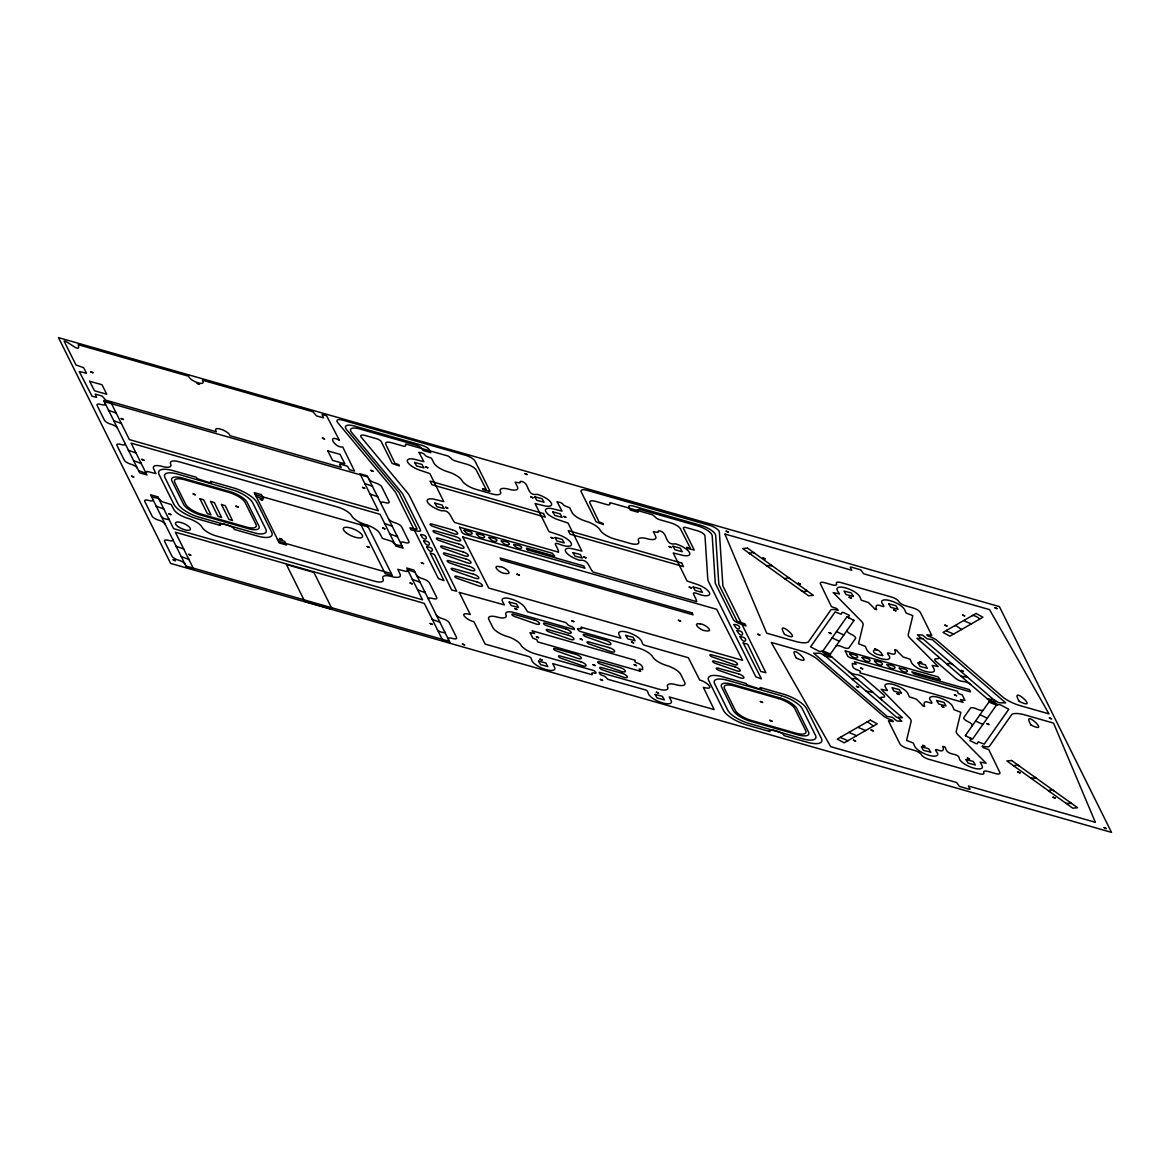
<?xml version="1.0" encoding="UTF-8"?>
<svg xmlns="http://www.w3.org/2000/svg" width="1170" height="1170" viewBox="0 0 1170 1170"><rect width="100%" height="100%" fill="white"/><g stroke="black" fill="none" stroke-linecap="round" stroke-linejoin="round"><path stroke-width="1.5" d="M391.394 573.651L278.489 541.374M858.634 680.019C858.356 678.512 849.61 677.722 852.901 679.77M960.76 676.099L967.488 677.24L966.464 676.275M866.005 691.104L872.761 692.289L871.738 691.324M953.36 665.013C953.14 663.448 944.234 662.659 947.641 664.721M389.844 533.944L397.551 536.767L397.156 536.065M853.866 620.67L853.047 619.866M417.631 589.899L425.339 592.722L424.944 592.02M965.513 735.33L966.42 736.208M420.132 582.221L412.337 579.428L412.805 580.188M830.466 653.971L824.557 651.631A2.94 0.995 23.9 0 0 821.325 651.222A2.94 0.995 23.9 0 1 818.093 650.798L810.576 646.82L835.146 611.881L841.113 614.235L842.151 612.305L843.409 612.495L849.435 615.435L848.192 617.307L849.961 618.418M988.884 702.088L994.807 704.413A2.94 0.995 23.9 0 0 998.039 704.823A2.94 0.995 23.9 0 1 1001.271 705.247L1008.774 709.254L984.233 744.164L978.252 741.809L977.213 743.74L975.97 743.55L969.886 740.566L971.188 738.709L969.491 737.641M183.748 548.993L175.983 546.185L176.451 546.931M392.301 526.281L384.55 523.473L385.018 524.233M133.643 460.702L141.351 463.539L140.883 462.779M161.431 516.657C161.899 518.427 169.913 520.533 168.816 518.837M372.484 486.281L364.718 483.473L365.157 484.248M437.478 629.884C437.96 631.712 446.136 633.687 444.863 632.049M113.782 420.717L121.49 423.555L121.095 422.838M163.888 509.009L156.166 506.171L156.605 506.946M369.983 493.959L377.691 496.782L377.223 496.036M136.1 453.053L128.378 450.216L128.817 450.991M181.277 556.657L188.999 559.479L188.531 558.719M439.905 622.235L432.183 619.413L432.651 620.173M116.196 413.083L108.488 410.246L108.956 411.006M725.049 534.047L851.818 570.273L850.181 567.143L851.058 567.026L860.784 569.892L863.635 573.783L989.527 609.614L1048.963 713.861L1020.372 705.7A20.943 7.137 23.9 0 1 1003.948 698.022L936.483 640.019A10.471 3.568 23.9 0 0 928.249 636.173C923.115 632.619 933.66 636.992 931.495 634.857L920.351 612.436A6.289 2.135 23.9 0 0 913.331 608.034L905.799 605.884A6.289 2.135 23.9 0 1 898.779 601.497A6.289 2.135 23.9 0 0 891.759 597.109L840.762 582.528A6.289 2.135 23.9 0 0 836.491 583.698A6.289 2.135 23.9 0 1 832.221 584.854L824.704 582.704A6.289 2.135 23.9 0 0 820.433 583.874L831.446 606.66L836.813 608.532L838.012 610.082M1095.164 822.247L968.424 786.021L970.062 789.106L969.184 789.267L959.458 786.401L956.607 782.511L830.715 746.665L771.279 642.432L799.87 650.593A20.943 7.137 23.9 0 1 816.294 658.271L883.759 716.274A10.471 3.568 23.9 0 0 891.993 720.12C897.01 724.04 886.524 719.023 888.747 721.437L899.891 743.857A6.289 2.135 23.9 0 0 906.911 748.244L914.443 750.409A6.289 2.135 23.9 0 1 921.463 754.796A6.289 2.135 23.9 0 0 928.483 759.184L979.48 773.765A6.289 2.135 23.9 0 0 983.751 772.595A6.289 2.135 23.9 0 1 988.021 771.439L995.538 773.589A6.289 2.135 23.9 0 0 999.809 772.419L988.767 749.575L983.429 747.762L982.244 746.241M837.808 610.272L837.53 610.243A10.471 3.568 23.9 0 0 830.905 609.833L808.251 642.081A20.943 7.137 23.9 0 1 795.278 641.35L766.686 633.175L724.961 534.178M982.332 746.036L982.829 746.08A10.471 3.568 23.9 0 0 989.337 746.445L1011.991 714.212A20.943 7.137 23.9 0 1 1024.964 714.943L1053.556 723.118L1095.281 822.115M843.921 635.047L836.506 631.61M832.104 637.869L839.387 641.292M987.275 718.175L979.992 714.738M975.59 721.012L982.873 724.435M841.025 736.895L840.981 737.729L847.957 740.771M961.608 629.533L956.124 625.701L954.647 625.745M873.537 726.058L868.052 722.226L866.575 722.27M858.707 726.775L858.663 727.594L865.624 730.592M979.217 619.398C981.44 618.813 972.943 614.382 972.328 615.61M964.475 620.115L964.431 620.948L971.363 623.888M946.793 630.25L946.749 631.083L953.711 634.067M855.767 736.179L855.811 735.345L848.879 732.391M256.362 496.811L263.601 498.873L261.51 494.676L254.27 492.614L279.279 542.953L286.518 545.03L284.661 541.3L277.422 539.238M750.058 553.878L749.4 553.556M770.606 564.7L771.834 565.753L766.335 565.68M785.333 579.15L784.675 578.814M805.867 589.972C809.859 591.859 801.333 591.991 801.114 590.484M1014.375 766.321L1013.556 765.926M1034.821 777.114L1036.05 778.167L1030.551 778.094M1049.636 791.593C1045.907 790.189 1053.19 789.077 1054.419 791.154M1070.097 802.386L1071.325 803.41L1065.826 803.366M920.176 638.498L921.404 638.484L917.47 634.813L922.516 635.076L927.02 638.776L932.329 639.668L1005.688 702.877L1000.072 702.819A2.94 0.995 23.9 0 1 996.255 701.225A2.94 0.995 23.9 0 0 992.438 699.616L987.231 698.753M899.189 717.546L897.975 717.502L901.88 721.246L896.761 720.939L892.344 717.268L887.035 716.376L813.691 653.196L819.307 653.226A2.94 0.995 23.9 0 1 823.124 654.82A2.94 0.995 23.9 0 0 826.941 656.428L832.148 657.291M784.529 578.726L788.244 577.688L790.203 578.74M749.268 553.454L752.983 552.43L754.942 553.468M1013.425 765.823L1017.198 764.844L1019.158 765.882M415.116 572.32L409.193 570.156A2.94 0.995 23.9 0 0 407.204 570.697A2.94 0.995 23.9 0 1 405.215 571.238L397.844 569.307L400.067 574.221A12.563 4.285 23.9 0 1 391.526 576.532A12.563 4.285 23.9 0 0 382.985 578.857A12.563 4.285 23.9 0 1 374.444 581.183L216.04 535.904A12.563 4.285 23.9 0 1 202 527.129A12.563 4.285 23.9 0 0 187.931 518.339A12.563 4.285 23.9 0 1 173.877 509.564L171.171 504.519L163.595 502.179A2.94 0.995 23.9 0 1 160.319 500.116A2.94 0.995 23.9 0 0 157.043 498.069L151.661 497.016M138.572 470.647L144.495 472.812A2.94 0.995 23.9 0 0 146.484 472.27A2.94 0.995 23.9 0 1 148.473 471.729L155.873 473.631L153.621 468.746A12.563 4.285 23.9 0 1 162.162 466.421A12.563 4.285 23.9 0 0 170.703 464.11A12.563 4.285 23.9 0 1 179.229 461.784L337.647 507.063A12.563 4.285 23.9 0 1 351.687 515.838A12.563 4.285 23.9 0 0 365.742 524.628A12.563 4.285 23.9 0 1 379.797 533.403L382.444 538.405L390.093 540.789A2.94 0.995 23.9 0 1 393.369 542.836A2.94 0.995 23.9 0 0 396.645 544.884L402.012 545.951M367.731 476.921L104.291 401.617M368.214 526.983L255.309 494.705M185.942 566.046L449.412 641.394M983.341 709.985A5.587 1.901 23.9 0 1 976.906 709.064A5.587 1.901 23.9 0 0 970.471 708.128L963.817 717.59A5.572 1.901 23.9 0 0 967.736 721.539L968.321 721.817A5.572 1.901 23.9 0 1 972.241 725.766M848.674 671.492A5.587 1.901 23.9 0 0 856.147 674.534A5.587 1.901 23.9 0 1 863.635 677.591L883.452 694.629A5.572 1.901 23.9 0 1 882.809 697.261L882.341 697.247A5.572 1.901 23.9 0 0 881.697 699.879M970.705 684.552A5.587 1.901 23.9 0 0 963.217 681.496A5.587 1.901 23.9 0 1 955.729 678.454L935.912 661.416A5.572 1.901 23.9 0 1 936.57 658.783L937.024 658.798A5.572 1.901 23.9 0 0 937.682 656.165M836.038 646.059A5.587 1.901 23.9 0 1 842.473 646.981A5.587 1.901 23.9 0 0 848.908 647.917L855.562 638.44A5.572 1.901 23.9 0 0 851.643 634.506L851.043 634.228A5.572 1.901 23.9 0 1 847.124 630.279M416.359 574.821A5.572 1.901 23.9 0 0 422.589 578.711L423.174 578.887A5.572 1.901 23.9 0 1 429.39 582.777L436.732 597.534A5.587 1.901 23.9 0 1 432.651 598.484A5.587 1.901 23.9 0 0 428.571 599.435M152.904 499.517A5.572 1.901 23.9 0 1 149.131 500.555L148.546 500.38A5.572 1.901 23.9 0 0 144.758 501.418L152.1 516.175A5.587 1.901 23.9 0 0 158.608 520.153A5.587 1.901 23.9 0 1 165.131 524.131M172.75 539.472A5.572 1.901 23.9 0 1 168.977 540.511L168.392 540.335A5.572 1.901 23.9 0 0 164.604 541.374L171.931 556.13A5.587 1.901 23.9 0 0 178.454 560.108A5.587 1.901 23.9 0 1 184.977 564.086M448.417 639.39A5.587 1.901 23.9 0 1 452.497 638.44A5.587 1.901 23.9 0 0 456.563 637.489L449.236 622.732A5.572 1.901 23.9 0 0 443.006 618.842L442.421 618.667A5.572 1.901 23.9 0 1 436.205 614.776M400.769 543.45A5.572 1.901 23.9 0 1 404.557 542.412L405.142 542.587A5.572 1.901 23.9 0 0 408.915 541.549L401.588 526.792A5.587 1.901 23.9 0 0 395.065 522.814A5.587 1.901 23.9 0 1 388.557 518.837M137.329 468.132A5.572 1.901 23.9 0 0 131.099 464.241L130.513 464.08A5.572 1.901 23.9 0 1 124.283 460.19L116.956 445.419A5.587 1.901 23.9 0 1 121.037 444.483A5.587 1.901 23.9 0 0 125.102 443.532M117.483 428.176A5.572 1.901 23.9 0 0 111.252 424.286L110.667 424.125A5.572 1.901 23.9 0 1 104.452 420.235L97.11 405.464A5.587 1.901 23.9 0 1 101.19 404.528A5.587 1.901 23.9 0 0 105.271 403.577M368.711 478.881A5.587 1.901 23.9 0 0 375.234 482.859A5.587 1.901 23.9 0 1 381.742 486.837L389.084 501.594A5.572 1.901 23.9 0 1 385.296 502.632L384.711 502.456A5.572 1.901 23.9 0 0 380.937 503.495M196.955 478.53L210.483 483.005L211.302 482.874L210.439 481.309L233.532 487.919A20.943 7.137 23.9 0 1 256.947 502.544L271.645 532.16A20.943 7.137 23.9 0 1 257.429 536.035L234.336 529.425C233.751 525.769 216.304 521.162 220.311 525.418L197.218 518.822A20.943 7.137 23.9 0 1 173.803 504.182L159.091 474.581A20.943 7.137 23.9 0 1 173.321 470.706L196.414 477.301L196.955 478.53M746.635 684.713L760.164 689.188L760.983 689.042L760.12 687.492L783.227 694.088A20.943 7.137 23.9 0 1 806.627 708.727L821.34 738.328A20.943 7.137 23.9 0 1 807.11 742.204L784.017 735.608C783.578 731.996 765.897 727.345 769.992 731.601L746.899 724.99A20.943 7.137 23.9 0 1 723.484 710.365L708.786 680.75A20.943 7.137 23.9 0 1 723.001 676.874L746.109 683.485L746.665 684.625M489.133 491.312L483.078 489.63L482.596 488.665L486.179 489.426L476.292 470.121A8.38 2.852 23.9 0 0 466.932 464.271L455.598 461.024A4.183 1.433 23.9 0 1 450.918 458.099L448.3 456.11L406.809 444.249L405.464 444.205L405.654 445.17A4.183 1.433 23.9 0 1 402.816 445.945L391.467 442.699A8.38 2.852 23.9 0 0 385.778 444.249L394.89 463.247L398.868 464.724L399.277 465.909L392.155 463.422L381.274 441.675A4.183 1.433 23.9 0 0 376.594 438.75L365.098 435.459A6.289 2.135 23.9 0 0 361.252 437.244L407.599 492.965A27.656 9.418 23.9 0 1 409.441 495.714L456.709 591.23L451.678 590.002L434.45 554.463L430.136 552.869L443.986 580.612L438.414 578.609L395.46 492.131A4.183 1.433 23.9 0 0 395.197 491.722L337.677 422.56A8.38 2.852 23.9 0 1 342.795 420.176L465.718 455.32A8.38 2.852 23.9 0 1 475.078 461.17L490.011 491.224L489.148 491.429M86.434 373.069L83.611 367.658L75.962 364.981L64.101 341.113C67.173 340.309 81.52 354.729 78.171 344.667L188.677 376.257C189.891 381.215 206.973 387.197 202.41 380.177L313.004 411.796L316.485 415.906L323.505 417.836L322.086 414.589L326.576 415.701L339.373 440.242C326.181 433.324 334.883 448.154 342.737 446.998L354.525 471.086L349.552 469.726L347.475 466.23L340.455 464.154L339.563 464.285L341.187 467.356L229.993 435.693C229.027 431.013 211.741 424.637 216.333 431.788L105.739 400.184L102.17 396.045L95.223 394.115L96.584 397.347L92.094 396.25L79.253 371.548L86.419 373.157M141.775 459.342L144.085 460.293L141.775 459.342M499.853 566.719C491.107 564.466 499.254 573.198 504.899 573.417C515.166 575.128 503.495 566.178 499.868 566.675M700.362 624.034C691.572 621.84 699.879 630.528 705.364 630.747C715.689 632.502 704.062 623.493 700.391 623.976M121.212 418.538L123.523 419.503L121.227 418.48M362.583 487.437L364.894 488.402L362.598 487.378M382.795 527.992L385.12 528.957L382.824 527.933M90.792 371.855L93.103 372.82L90.807 371.797M131.625 476.161L133.936 477.126L131.625 476.131M173.16 559.801L175.471 560.766L173.16 559.772M193.167 493.916L195.492 494.881L193.182 493.886M197.203 383.409L199.5 384.403L197.262 383.307M235.916 506.142L238.227 507.107L235.916 506.142M260.208 499.195L262.519 500.16L260.208 499.195M279.718 538.492L282.043 539.458L279.718 538.492M322.393 438.063L324.69 439.057L322.423 437.975M367.175 546.551L369.486 547.516L367.175 546.522M370.89 470.384L373.201 471.349L370.905 470.355M421.346 562.726L423.657 563.677L421.361 562.668M425.485 466.801L427.81 467.751L425.485 466.801M445.624 507.327L447.934 508.292L445.638 507.268M462.413 644.012L464.724 644.977L462.413 643.983M514.815 608.575L517.125 609.541L514.815 608.546M517.023 574.148L519.348 575.113L517.023 574.148M524.964 473.674L527.29 474.64L524.979 473.645M530.873 496.914L533.169 497.908L530.902 496.841M536.416 636.772L538.726 637.738L536.416 636.743M539.97 659.222L542.28 660.187L539.97 659.193M550.997 537.439L553.308 538.405L551.011 537.381M563.75 516.438L566.061 517.403L563.75 516.409M571.706 620.729L574.017 621.694L571.721 620.7M580.203 638.835L582.499 639.829L580.261 638.732M583.874 556.978L586.185 557.929L583.874 556.935M593.058 664.706L595.369 665.672L593.058 664.677M600.4 679.492L602.711 680.457L600.415 679.434M631.434 641.979L633.745 642.944L631.434 641.95M634.213 664.735L636.524 665.686L634.213 664.692M656.385 692.245L658.71 693.21L656.399 692.216M669.123 546.566L671.434 547.531L669.123 546.536M678.468 620.305L680.779 621.255L678.468 620.275M689.247 587.091L691.558 588.057L689.262 587.062M726.175 531.195L728.5 532.145L726.175 531.195M757.736 634.242L760.061 635.208L757.78 634.169M762.986 557.988L765.312 558.953L763.03 557.914M760.398 701.532L762.708 702.497L760.412 701.503M769.728 720.31L772.039 721.276L769.728 720.31M798.247 583.26L800.558 584.254L798.349 583.128M849.098 597.168L851.424 598.133L849.098 597.168M853.456 740.157L855.767 741.122L853.456 740.127M860.564 667.997L862.875 668.962L860.579 667.938M871.138 730.021L873.449 730.987L871.138 729.992M874.838 648.984L877.149 649.95L874.838 648.955M893.792 609.95L896.103 610.915L893.807 609.892M896.966 693.561L899.291 694.527L896.995 693.503M919.518 661.767L921.828 662.717L919.532 661.708M922.706 745.378L925.017 746.343L922.706 745.348M941.66 706.344L943.971 707.294L941.66 706.3M944.863 625.175L947.188 626.125L944.877 625.146M954.442 694.834L956.768 695.799L954.457 694.804M962.559 615.04L964.87 616.005L962.559 615.01M967.385 758.145L969.696 759.111L967.4 758.087M994.88 607.742L997.191 608.707L994.909 607.683M1017.754 771.937L1020.064 772.887L1017.754 771.937M1049.373 717.956L1051.684 718.921L1049.388 717.912M1053.015 797.194L1055.325 798.159L1053.029 797.165M1104.114 827.687L1106.41 828.667L1104.202 827.556M410.1 582.982L412.425 583.947L410.129 582.923M430.15 623.493L432.461 624.444L430.15 623.493M743.228 642.93L761.436 678.863L755.835 676.816L708.508 581.519A27.656 9.418 23.9 0 1 707.791 579.091L704.969 535.816A6.289 2.135 23.9 0 0 697.773 530.873L686.293 527.582A4.183 1.433 23.9 0 0 683.441 528.357L694.234 550.09L687.199 548.291L686.717 547.326L690.315 548.087L680.428 528.796A8.38 2.852 23.9 0 0 671.053 522.946L659.719 519.699A4.183 1.433 23.9 0 1 655.039 516.774L652.436 514.771L610.945 502.91L609.585 502.881L609.789 503.831A4.183 1.433 23.9 0 1 606.938 504.606L595.603 501.374A8.38 2.852 23.9 0 0 589.914 502.924L599.025 521.922L602.989 523.399L603.369 524.599L596.173 521.893L581.168 491.809A8.38 2.852 23.9 0 1 586.857 490.259L709.766 525.403A8.38 2.852 23.9 0 1 719.36 531.984L722.87 585.717A4.183 1.433 23.9 0 0 722.972 586.068L765.867 672.706L760.807 671.492L747.703 644.29L743.228 642.93M188.662 554.346L190.973 555.311L188.692 554.273M168.787 513.747L171.112 514.712L168.816 513.688M199.938 498.712L207.295 513.572L210.966 514.815L203.682 499.853L199.953 498.683M210.6 501.433L217.942 516.292L221.613 517.535L214.373 502.617L210.615 501.374M221.481 504.489L228.823 519.348L232.494 520.591L225.254 505.674L221.481 504.489M419.021 452.454L423.876 461.653L416.125 459.708A12.563 4.285 23.9 0 0 407.584 462.033A12.563 4.285 23.9 0 0 421.639 470.808L429.873 473.572L443.737 501.623L435.971 499.678A12.563 4.285 23.9 0 0 427.445 502.003A12.563 4.285 23.9 0 0 441.485 510.778C450.377 509.754 450.552 517.857 454.735 522.507L558.602 552.196C557.593 545.556 549.768 540.291 562.668 545.425A12.563 4.285 23.9 0 0 571.194 543.099A12.563 4.285 23.9 0 0 557.154 534.324L548.964 531.604L535.056 503.495L542.822 505.44A12.563 4.285 23.9 0 0 551.348 503.129A12.563 4.285 23.9 0 0 537.293 494.34C526.12 496.212 529.878 483.327 522.083 481.572A2.94 0.995 23.9 0 0 520.094 482.113A2.94 0.995 23.9 0 1 518.105 482.669L515.136 482.186L517.476 486.925A12.563 4.285 23.9 0 1 508.935 489.25A12.563 4.285 23.9 0 0 500.409 491.575A12.563 4.285 23.9 0 1 491.883 493.901L476.073 489.382A12.563 4.285 23.9 0 1 462.018 480.607A12.563 4.285 23.9 0 0 447.978 471.832A12.563 4.285 23.9 0 1 433.924 463.042L431.496 458.245L428.147 456.943A2.94 0.995 23.9 0 1 424.871 454.896A2.94 0.995 23.9 0 0 421.595 452.848L419.035 452.395M459.576 527.29L462.267 532.818L464.388 534.105L584.898 568.24L583.845 565.987L529.25 550.383C527.041 551.172 524.686 546.478 528.387 548.642L554.755 556.189L552.401 553.264L459.591 527.231M459.327 592.444L470.252 614.513C457.265 611.076 466.479 620.129 473.938 621.738L485.141 644.085L529.176 656.662L530.873 657.759L531.999 660.831A12.563 4.285 23.9 0 0 546.054 669.62A12.563 4.285 23.9 0 0 554.58 667.295L552.664 663.624L592.21 674.739L591.947 673.598A2.94 0.995 23.9 0 1 593.936 673.057A2.94 0.995 23.9 0 0 595.939 672.516L594.024 670.629L534.939 653.737A12.563 4.285 23.9 0 1 520.928 645.05A12.563 4.285 23.9 0 0 506.932 636.363A12.563 4.285 23.9 0 1 492.892 627.588L488.841 619.442A12.563 4.285 23.9 0 1 497.382 617.116A12.563 4.285 23.9 0 0 505.952 614.879A12.563 4.285 23.9 0 1 514.537 612.656L574.368 629.606L573.973 628.29A2.94 0.995 23.9 0 0 570.697 626.242A2.94 0.995 23.9 0 1 567.421 624.195L565.68 622.513L527.568 611.778L524.994 607.698A12.563 4.285 23.9 0 0 510.939 598.923A12.563 4.285 23.9 0 0 502.413 601.248L504.387 604.89L459.342 592.415M462.793 537.015L488.709 588.042L742.555 660.333L716.64 609.278L462.793 537.015M530.2 632.794L532.862 638.206L536.942 639.668L537.571 641.877L640.692 671.361C637.24 667.734 640.107 669.269 642.71 669.635C643.105 661.547 632.853 664.224 635.178 660.26L532.058 630.776L534.631 633.496L530.215 632.765M557.183 501.93L562.053 511.129L554.288 509.184A12.563 4.285 23.9 0 0 545.746 511.509A12.563 4.285 23.9 0 0 559.801 520.284L568.035 523.063L581.899 551.099L574.134 549.154A12.563 4.285 23.9 0 0 565.607 551.479A12.563 4.285 23.9 0 0 579.647 560.269C588.525 559.245 588.744 567.304 592.897 571.984L696.779 601.687C695.024 594.638 688.457 589.987 700.83 594.901A12.563 4.285 23.9 0 0 709.371 592.576A12.563 4.285 23.9 0 0 695.316 583.801L687.082 581.022L673.218 552.971L680.984 554.931A12.563 4.285 23.9 0 0 689.51 552.606A12.563 4.285 23.9 0 0 675.47 543.816C664.355 545.717 668.128 532.935 660.246 531.063A2.94 0.995 23.9 0 0 658.257 531.604A2.94 0.995 23.9 0 1 656.268 532.145L653.343 531.575L655.639 536.401A12.563 4.285 23.9 0 1 647.112 538.726A12.563 4.285 23.9 0 0 638.571 541.052A12.563 4.285 23.9 0 1 630.045 543.392L614.235 538.873A12.563 4.285 23.9 0 1 600.181 530.083A12.563 4.285 23.9 0 0 586.141 521.308A12.563 4.285 23.9 0 1 572.086 512.519L569.658 507.721L566.324 506.434A2.94 0.995 23.9 0 1 563.048 504.387A2.94 0.995 23.9 0 0 559.757 502.325L557.183 501.93M581.183 627.281L581.622 628.261A2.94 0.995 23.9 0 1 579.633 628.802A2.94 0.995 23.9 0 0 577.644 629.343L579.472 631.215L638.644 648.121A12.563 4.285 23.9 0 1 652.641 656.809A12.563 4.285 23.9 0 0 666.637 665.496A12.563 4.285 23.9 0 1 680.691 674.286L684.728 682.417A12.563 4.285 23.9 0 1 676.202 684.742A12.563 4.285 23.9 0 0 667.617 686.98A12.563 4.285 23.9 0 1 659.046 689.203L599.259 672.253L599.61 673.569A2.94 0.995 23.9 0 0 602.886 675.616A2.94 0.995 23.9 0 1 606.162 677.664L607.888 679.346L645.884 690.037L647.449 691.075L648.575 694.161A12.563 4.285 23.9 0 0 662.629 702.936A12.563 4.285 23.9 0 0 671.156 700.611L669.24 696.94L714.139 709.547L703.331 687.36C716.976 690.973 705.876 681.203 699.733 680.106L688.355 657.73L644.392 645.197L642.696 644.1L641.569 641.028A12.563 4.285 23.9 0 0 627.515 632.253A12.563 4.285 23.9 0 0 618.988 634.579L620.904 638.235L581.197 627.222M845.208 650.9L847.899 656.443L850.005 657.716L970.515 691.865L969.462 689.613L913.887 673.92L911.839 671.814L940.373 679.799L938.033 676.874L845.223 650.856M852.447 663.522C851.146 671.273 862.963 669.225 859.965 672.896L963.085 702.38L960.541 699.631L964.943 700.362L962.281 694.951L958.215 693.474L957.572 691.265L854.451 661.796L856.177 664.282L852.447 663.522M89.695 381.332L94.507 390.78L106.762 394.231L101.98 384.725L89.71 381.274M327.775 450.947L332.602 460.395L344.858 463.832L340.06 454.326L327.79 450.918M414.589 462.472L416.637 465.967L423.92 467.883L421.975 464.388L414.604 462.442M434.801 503.173L436.849 506.654L444.132 508.584L442.099 505.03L434.816 503.144M534.748 496.826L536.796 500.307L544.065 502.222L542.046 498.683L534.748 496.797M552.766 511.963L554.814 515.443L562.083 517.359L560.137 513.864L552.84 511.86M554.96 537.527L557.008 541.008L564.276 542.924L562.258 539.385L555.033 537.41M572.964 552.649L575.011 556.145L582.294 558.061L580.276 554.521L572.978 552.62M672.911 546.302L674.958 549.783L682.227 551.699L680.282 548.203L672.955 546.215M693.123 587.004L695.17 590.484L702.439 592.4L700.42 588.861L693.137 586.974M853.354 596.408L846.042 594.579L844.023 591.025L851.292 592.941L853.354 596.408M882.692 655.478C877.281 643.866 864.952 653.006 882.663 655.566M888.673 603.866L890.721 607.347L898.004 609.263L895.971 605.724L888.688 603.837M901.353 693.064L893.982 691.192L892.023 687.697L899.306 689.613L901.353 693.108M918.026 662.937L920.073 666.432L927.342 668.348L925.397 664.838L918.099 662.834M930.691 752.149L923.393 750.321L921.375 746.782L928.644 748.698L930.691 752.149M936.687 700.523L938.735 704.018L946.004 705.934L944.058 702.439L936.702 700.494M966.025 759.608L968.073 763.089L975.356 765.019L973.323 761.465L966.054 759.549M420.615 534.617C425.427 544.62 430.575 535.012 420.673 534.529M423.642 540.73C428.074 550.543 434.099 541.403 423.657 540.701M426.684 546.843C431.189 556.701 436.878 547.399 426.714 546.77M463.978 530.332C469.155 538.127 479.451 532.277 464.007 530.273M476.409 533.886C481.835 541.842 491.649 535.538 476.424 533.812M488.826 537.439C494.544 545.571 503.802 538.946 488.826 537.396M501.243 540.979C507.4 549.315 515.736 542.178 501.272 540.92M513.659 544.533C519.173 552.591 528.664 546.112 513.659 544.533M509.155 602.053L511.202 605.548L518.471 607.464L516.453 603.91L509.169 602.023M538.492 661.138L540.54 664.618L547.823 666.534L545.863 663.039L538.566 661.035M625.731 635.383L627.778 638.864L635.047 640.78L633.102 637.284L625.731 635.383M655.068 694.453L657.116 697.949L664.399 699.865L662.366 696.325L655.083 694.424M733.897 624.502C738.972 634.74 743.579 624.429 733.897 624.502M736.939 630.601C742.014 640.809 746.606 630.63 736.939 630.572M739.966 636.714C744.69 646.717 749.999 637.021 739.981 636.67M849.61 653.957C855.226 662.074 864.615 655.507 849.625 653.913M862.027 657.496C868.359 666.022 876.432 658.52 862.027 657.496M874.443 661.05C880.805 669.533 888.732 662.161 874.473 660.991M886.86 664.604C892.871 672.867 901.587 665.935 886.889 664.531M899.291 668.158C904.673 676.099 914.516 669.781 899.291 668.114M829.004 632.678L831.314 633.657L829.004 632.648M986.793 723.63L989.103 724.625L986.836 723.557M784.514 634.345C806.905 644.889 773.589 615.829 784.529 634.316M796.229 657.92C818.298 668.567 785.48 639.346 796.229 657.891M1019.216 701.43C1041.446 711.974 1008.481 683.017 1019.231 701.371M1030.916 725.005C1052.824 735.711 1020.284 706.534 1030.945 724.947M839.343 593.731L837.252 590.28A12.563 4.285 23.9 0 1 845.793 587.954A12.563 4.285 23.9 0 1 859.833 596.729L861.339 600.21L868.359 602.477L873.873 607.947A4.183 1.433 23.9 0 1 874.473 609.014L876.666 609.643A4.183 1.433 23.9 0 1 876.242 608.634C874.224 599.523 889.156 612.159 881.931 603.047A12.563 4.285 23.9 0 1 890.472 600.736A12.563 4.285 23.9 0 1 904.527 609.511L906.121 613.051L912.834 615.625L908.242 634.608A12.563 4.285 23.9 0 0 910.011 638.177L938.135 666.534L932.183 665.423L934.113 669.094A12.563 4.285 23.9 0 1 925.572 671.419A12.563 4.285 23.9 0 1 911.532 662.644L910.099 659.236L903.021 656.896L897.492 651.427A4.183 1.433 23.9 0 1 896.893 650.359L894.699 649.73A4.183 1.433 23.9 0 1 895.123 650.739C897.141 659.661 882.443 647.463 889.434 656.326A12.563 4.285 23.9 0 1 880.893 658.651A12.563 4.285 23.9 0 1 866.853 649.862L865.259 646.337L858.531 643.749L863.124 624.765A12.563 4.285 23.9 0 0 861.354 621.197L833.186 592.576L839.299 593.863M887.343 690.402L885.266 686.951A12.563 4.285 23.9 0 1 893.792 684.625A12.563 4.285 23.9 0 1 907.847 693.4L909.353 696.867L916.359 699.148L921.872 704.618A4.183 1.433 23.9 0 1 922.486 705.685L924.739 706.387A4.183 1.433 23.9 0 1 924.256 705.305C922.34 696.208 937.214 708.83 929.945 699.718A12.563 4.285 23.9 0 1 938.486 697.393A12.563 4.285 23.9 0 1 952.526 706.183L954.12 709.707L960.833 712.296L956.256 731.279A12.563 4.285 23.9 0 0 958.025 734.848L986.134 763.206L980.153 762.123L982.113 765.765A12.563 4.285 23.9 0 1 973.586 768.09A12.563 4.285 23.9 0 1 959.532 759.301C958.932 751.769 947.715 756.8 945.506 748.098A4.183 1.433 23.9 0 1 944.907 747.03L942.713 746.401A4.183 1.433 23.9 0 1 943.122 747.411C945.053 756.361 930.486 744.12 937.433 752.983A12.563 4.285 23.9 0 1 928.907 755.308A12.563 4.285 23.9 0 1 914.852 746.533L913.258 742.994L906.545 740.42L911.123 721.437A12.563 4.285 23.9 0 0 909.353 717.868L881.185 689.276L887.299 690.534M856.44 686.366L858.751 687.36L856.498 686.293M961.17 670.454L963.48 671.448L961.213 670.381M846.817 616.941L822.217 651.939L829.501 655.361L854.1 620.363L846.817 616.941M989.879 700.684L965.279 735.681L972.562 739.104L997.162 704.106L989.879 700.684M976.087 613.46L943.035 632.4L949.908 636.188L982.975 617.234L976.087 613.46M870.334 720.106L837.267 739.06L844.155 742.833L877.207 723.894L870.334 720.106M747.44 548.101L742.643 548.54L808.587 595.779L813.369 595.34L747.44 548.101M1011.655 760.515L1006.873 760.953L1072.802 808.192L1077.599 807.753L1011.655 760.515M922.662 638.615L916.929 638.323L990.186 701.298L995.919 701.591L922.662 638.615M829.179 654.747L823.461 654.454L896.717 717.429L902.436 717.722L829.179 654.747M415.847 529.264L409.924 527.758L410.962 529.834L417.397 531.107A6.026 2.047 23.9 0 0 420.44 529.732L402.582 493.769A4.183 1.433 23.9 0 0 402.304 493.36L351.629 432.432A12.563 4.285 23.9 0 1 359.322 428.863L415.555 444.936A6.289 2.135 23.9 0 1 422.077 448.607L422.999 450.465L430.779 452.688L429.375 449.836A6.289 2.135 23.9 0 0 422.355 445.448L354.232 425.982A12.563 4.285 23.9 0 0 346.539 429.551L398.941 492.555A4.183 1.433 23.9 0 1 399.219 492.965L416.988 528.752A2.252 0.76 23.9 0 1 415.847 529.264M256.654 533.491L199.163 517.228A18.852 6.42 23.9 0 1 178.103 504.065L164.955 477.594A18.852 6.42 23.9 0 1 177.752 474.113L235.448 490.786A18.852 6.42 23.9 0 1 252.647 502.661L265.795 529.132A18.852 6.42 23.9 0 1 256.654 533.491M452.351 529.791L431.876 524.072A2.618 0.892 23.9 0 0 430.092 524.482A2.618 0.892 23.9 0 0 432.681 526.281L453.784 533.696A4.651 1.579 23.9 0 0 457.675 533.198A4.651 1.579 23.9 0 0 452.351 529.791M455.305 536.503L434.83 530.8A2.618 0.892 23.9 0 0 433.046 531.209A2.618 0.892 23.9 0 0 435.635 533.008L456.739 540.423A4.651 1.579 23.9 0 0 460.644 539.926A4.651 1.579 23.9 0 0 455.305 536.503M458.655 543.918L438.18 538.215A2.618 0.892 23.9 0 0 436.395 538.624A2.618 0.892 23.9 0 0 438.984 540.408L460.088 547.838A4.651 1.579 23.9 0 0 463.978 547.341A4.651 1.579 23.9 0 0 458.655 543.918M462.969 551.845L442.494 546.141A2.618 0.892 23.9 0 0 440.71 546.551A2.618 0.892 23.9 0 0 443.298 548.35L464.402 555.765A4.651 1.579 23.9 0 0 468.307 555.267A4.651 1.579 23.9 0 0 462.969 551.845M465.689 558.865L445.214 553.147A2.618 0.892 23.9 0 0 443.445 553.571A2.618 0.892 23.9 0 0 446.019 555.355L467.122 562.77A4.651 1.579 23.9 0 0 471.027 562.273A4.651 1.579 23.9 0 0 465.689 558.865M469.419 566.397L448.929 560.693A2.618 0.892 23.9 0 0 447.159 561.103A2.618 0.892 23.9 0 0 449.733 562.887L470.837 570.316A4.651 1.579 23.9 0 0 474.742 569.819A4.651 1.579 23.9 0 0 469.419 566.397M473.499 574.221L453.024 568.503A2.618 0.892 23.9 0 0 451.24 568.912A2.618 0.892 23.9 0 0 453.828 570.711L474.932 578.126A4.651 1.579 23.9 0 0 478.822 577.629A4.651 1.579 23.9 0 0 473.499 574.221M477.097 581.943L456.607 576.24A2.618 0.892 23.9 0 0 454.837 576.649A2.618 0.892 23.9 0 0 457.411 578.433L478.515 585.863A4.651 1.579 23.9 0 0 482.42 585.366A4.651 1.579 23.9 0 0 477.097 581.943M732.171 660.523L711.696 654.805A2.618 0.892 23.9 0 0 709.912 655.215A2.618 0.892 23.9 0 0 712.501 657.014L733.605 664.428A4.651 1.579 23.9 0 0 737.509 663.931A4.651 1.579 23.9 0 0 732.171 660.523M734.892 666.812L714.417 661.094A2.618 0.892 23.9 0 0 712.632 661.503A2.618 0.892 23.9 0 0 715.221 663.302L736.325 670.717A4.651 1.579 23.9 0 0 740.23 670.22A4.651 1.579 23.9 0 0 734.892 666.812M738.548 673.876L718.058 668.158A2.618 0.892 23.9 0 0 716.289 668.567A2.618 0.892 23.9 0 0 718.863 670.366L739.966 677.781A4.651 1.579 23.9 0 0 743.871 677.284A4.651 1.579 23.9 0 0 738.548 673.876M534.178 619.924L513.703 614.221A2.618 0.892 23.9 0 0 511.919 614.63A2.618 0.892 23.9 0 0 514.507 616.414L535.611 623.844A4.651 1.579 23.9 0 0 539.516 623.347A4.651 1.579 23.9 0 0 534.178 619.924M565.841 628.919L545.352 623.2A2.618 0.892 23.9 0 0 543.582 623.625A2.618 0.892 23.9 0 0 546.156 625.409L567.26 632.824A4.651 1.579 23.9 0 0 571.165 632.327A4.651 1.579 23.9 0 0 565.841 628.919M605.563 640.268L585.088 634.549A2.618 0.892 23.9 0 0 583.303 634.959A2.618 0.892 23.9 0 0 585.892 636.758L606.996 644.173A4.651 1.579 23.9 0 0 610.901 643.675A4.651 1.579 23.9 0 0 605.563 640.268M568.561 635.325L548.087 629.621A2.618 0.892 23.9 0 0 546.302 630.03A2.618 0.892 23.9 0 0 548.891 631.829L569.995 639.244A4.651 1.579 23.9 0 0 573.9 638.747A4.651 1.579 23.9 0 0 568.561 635.325M609.292 647.653L588.817 641.95A2.618 0.892 23.9 0 0 587.047 642.359A2.618 0.892 23.9 0 0 589.621 644.158L610.725 651.573A4.651 1.579 23.9 0 0 614.63 651.076A4.651 1.579 23.9 0 0 609.292 647.653M575.874 654.352L555.399 648.633A2.618 0.892 23.9 0 0 553.615 649.058A2.618 0.892 23.9 0 0 556.203 650.842L577.307 658.257A4.651 1.579 23.9 0 0 581.212 657.759A4.651 1.579 23.9 0 0 575.874 654.352M620.012 667.514L599.537 661.81A2.618 0.892 23.9 0 0 597.753 662.22A2.618 0.892 23.9 0 0 600.342 664.019L621.446 671.434A4.651 1.579 23.9 0 0 625.336 670.936A4.651 1.579 23.9 0 0 620.012 667.514M580.729 661.737L560.24 656.019A2.618 0.892 23.9 0 0 558.47 656.443A2.618 0.892 23.9 0 0 561.044 658.227L582.148 665.642A4.651 1.579 23.9 0 0 586.053 665.145A4.651 1.579 23.9 0 0 580.729 661.737M621.957 673.262L601.482 667.558A2.618 0.892 23.9 0 0 599.698 667.968A2.618 0.892 23.9 0 0 602.287 669.766L623.391 677.181A4.651 1.579 23.9 0 0 627.295 676.684A4.651 1.579 23.9 0 0 621.957 673.262M999.385 606.601L58.5 337.633L170.615 563.399L1111.5 832.367L999.385 606.601M701.269 525.505L633.16 506.025A6.289 2.135 23.9 0 0 628.89 507.195L630.294 510.032L638.089 512.255L637.167 510.412A6.289 2.135 23.9 0 1 641.599 509.871L697.832 525.944A12.563 4.285 23.9 0 1 712.208 535.831L715.279 583.143A4.183 1.433 23.9 0 0 715.396 583.508L733.254 619.471A6.026 2.047 23.9 0 0 738.884 623.317L745.992 625.935L744.968 623.859L738.811 621.899A2.252 0.76 23.9 0 1 736.705 620.466L718.936 584.678A4.183 1.433 23.9 0 1 718.819 584.313L715.645 535.377A12.563 4.285 23.9 0 0 701.269 525.505M543.509 513.557L430.077 481.119L431.847 484.687L545.278 517.111L543.509 513.557M681.686 563.033L568.254 530.61L570.024 534.163L683.455 566.587L681.686 563.033M110.989 402.568L103.735 400.506L139.669 472.855L146.923 474.932L131.128 443.152L380.089 514.317L395.869 546.097L403.123 548.174L367.19 475.81L359.936 473.748L378.32 510.749L129.358 439.584L110.989 402.568M692.084 612.875L500.146 558.017L501.126 559.977L693.064 614.835L692.084 612.875M367.57 525.681L360.331 523.619L385.193 573.666L392.433 575.742L367.57 525.681M229.89 491.634L182.476 478.077A15.502 5.28 23.9 0 0 171.946 480.943L183.529 504.27A15.502 5.28 23.9 0 0 200.86 515.092L248.274 528.65A15.502 5.28 23.9 0 0 258.804 525.783L247.221 502.471A15.502 5.28 23.9 0 0 229.89 491.634M228.94 492.409L184.655 479.759A14.479 4.929 23.9 0 0 174.813 482.435L185.635 504.211A14.479 4.929 23.9 0 0 201.81 514.317L246.095 526.983A14.479 4.929 23.9 0 0 255.923 524.306L245.115 502.53A14.479 4.929 23.9 0 0 228.94 492.409M157.804 496.87L150.564 494.793L186.498 567.158L193.737 569.22L175.368 532.218L424.315 603.384L442.699 640.385L449.938 642.462L414.019 570.097L406.765 568.035L422.546 599.815L173.599 528.65L157.804 496.87M781.268 695.667L727.447 680.297A18.852 6.42 23.9 0 0 714.651 683.777L727.784 710.234A18.852 6.42 23.9 0 0 748.858 723.411L802.678 738.797A18.852 6.42 23.9 0 0 815.475 735.301L802.327 708.844A18.852 6.42 23.9 0 0 781.268 695.667M779.586 697.817L732.157 684.26A15.502 5.28 23.9 0 0 721.641 687.126L733.21 710.439A15.502 5.28 23.9 0 0 750.54 721.276L797.955 734.818A15.502 5.28 23.9 0 0 808.485 731.952L796.902 708.64A15.502 5.28 23.9 0 0 779.586 697.817M778.62 698.592L734.336 685.927A14.479 4.929 23.9 0 0 724.508 688.603L735.316 710.38A14.479 4.929 23.9 0 0 751.506 720.501L795.79 733.151A14.479 4.929 23.9 0 0 805.618 730.475L794.796 708.698A14.479 4.929 23.9 0 0 778.62 698.592M313.926 572.422L286.445 564.569L304.756 601.438L332.236 609.292L313.926 572.422M177.972 526.544A8.175 2.779 23.9 0 0 190.33 529.571A8.175 2.779 23.9 0 0 180.429 522.376A8.175 2.779 23.9 0 0 177.972 526.544M346.583 533.096A10.471 3.568 23.9 0 0 362.422 536.971A10.471 3.568 23.9 0 0 349.728 527.743A10.471 3.568 23.9 0 0 346.583 533.096"/></g></svg>
